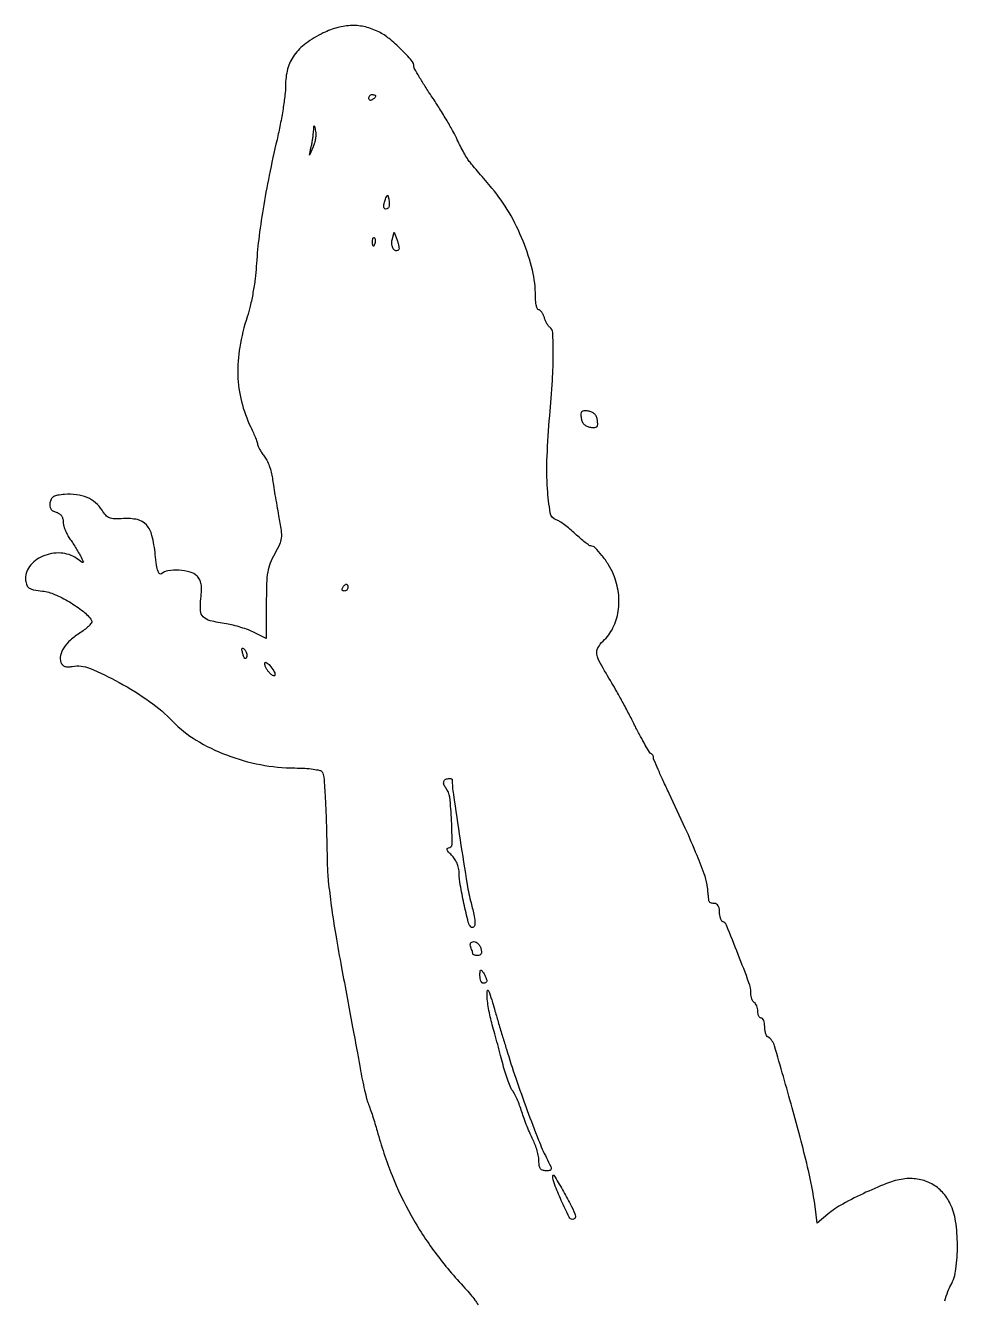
# Model space of a CAD drawing. Extents: x 0 to 438, y 0 to 735.
# Drawn here: x 0.2 to 268.5, y 367.6 to 734.9 of the extents above; entities that cross this region are included whole.
import ezdxf

# ---------------------------------------------------------------- set-up
doc = ezdxf.new("R2010")
doc.units = 0

msp = doc.modelspace()

# ---------------------------------------------------------------- linework, layer by layer
msp.add_lwpolyline([(264.845156, 367.519996, -0.012012), (265.765045, 370.226134, -0.034609), (266.57434, 372.034068, 0.09021), (268.068214, 376.695346, 0.033964), (268.496488, 383.559749, 0.034161), (267.982072, 390.509182, 0.078112), (266.443018, 395.518373, 0.073336), (264.179792, 398.823618, 0.080481), (261.121707, 401.213526, 0.079974), (257.448317, 402.525924, 0.071214), (253.394086, 402.69363, 0.065571), (248.950494, 401.644752, 0.017024), (242.159281, 398.799075, 0.017761), (235.472727, 395.4331, 0.049447), (231.141093, 392.465268), (228.132489, 389.933695), (227.499745, 394.716847, 0.026957), (225.367416, 406.084601, 0.008025), (220.90387, 423.181588, 0.002864), (215.824911, 441.035627, 0.185677), (213.908113, 443.556789, -0.138879), (213.558465, 443.938773, -0.042903), (213.266758, 444.670207, -0.039191), (213.066951, 445.583484, -0.034275), (213, 446.559017, 0.039081), (212.92683, 447.49372, 0.058208), (212.70625, 448.282961, 0.076538), (212.382793, 448.820624, 0.222681), (212, 449, -0.186414), (211.618213, 449.147465, -0.089706), (211.29375, 449.570164, -0.069539), (211.073784, 450.198222, -0.049547), (211, 450.940983, 0.046881), (210.925923, 451.729296, 0.046318), (210.70625, 452.49335, 0.050262), (210.383556, 453.123976, 0.111412), (210, 453.5, -0.116608), (209.616221, 453.884042, -0.049132), (209.29375, 454.543667, -0.045032), (209.074022, 455.3485, -0.044157), (209, 456.185033, 0.088133), (208.470002, 459.16848, 0.005918), (205.378254, 467.296982, 0.003318), (201.990644, 475.731085, 0.206483), (200.865197, 476.833333, -0.177755), (200.531984, 477.125335, -0.048681), (200.254152, 477.778646, -0.042797), (200.063587, 478.63376, -0.033444), (200, 479.583333, 0.05029), (199.899432, 480.580682, 0.088859), (199.594828, 481.347222, 0.116447), (199.113934, 481.826248, 0.138781), (198.5, 482, -0.047668), (197.920347, 482.055387, -0.063437), (197.418016, 482.220312, -0.078908), (197.064091, 482.463187, -0.179289), (196.923034, 482.75, -0.001232), (196.877648, 483.203266, -0.000164), (196.784455, 484.160938, -0.00019), (196.674772, 485.296398, -0.000159), (196.559355, 486.5, 0.062085), (195.818203, 489.825393, 0.010871), (193.523582, 495.829542, 0.00987), (190.139345, 503.690646, 0.004662), (185.479213, 513.703805, -0.003345), (183.762759, 517.366657, -0.004994), (182.315769, 520.593457, -0.002245), (181.124189, 523.35717, -0.100986), (181, 523.965778, 0.077937), (180.944081, 524.322349, 0.061866), (180.779687, 524.676406, 0.062721), (180.536798, 524.974598, 0.08615), (180.25, 525.166667, -0.154613), (179.831659, 525.537313, -0.004494), (178.620071, 527.605208, -0.008652), (177.244126, 530.101865, -0.005807), (175.754497, 533, 0.004725), (174.099373, 536.237329, 0.003559), (172.221117, 539.765625, 0.003598), (170.407735, 543.057576, 0.008289), (168.985611, 545.5, -0.007997), (165.683142, 551.164198, -0.077191), (164.710546, 553.765566, -0.175978), (164.981872, 555.627825, -0.082768), (166.490442, 557.578722, 0.091679), (169.315675, 561.369032, 0.076287), (170.829293, 566.169917, 0.071672), (170.882644, 571.485702, 0.065773), (169.452272, 576.768471, 0.038251), (168.036003, 579.541169, 0.030965), (166.119786, 582.279256, 0.027418), (164.169143, 584.470608, 0.199751), (162.896888, 585, -0.157728), (162.44285, 585.146883, -0.009549), (161.284697, 586.017945, -0.013515), (159.93057, 587.137785, -0.009532), (158.468067, 588.465346, 0.014591), (156.929584, 589.833749, 0.015551), (155.345517, 591.080185, 0.015293), (153.921604, 592.064809, 0.066869), (152.997817, 592.500693, -0.282031), (151.259698, 594.507872, -0.025257), (150.472253, 601.422264, -0.025258), (150.356117, 610.796106, -0.013043), (151.108556, 622.5, 0.007198), (151.880528, 632.652686, 0.015438), (152.120959, 640.502392, 0.012004), (151.976839, 646.441604, 0.241572), (151.102072, 647.961199, -0.097067), (150.734848, 648.315814, -0.026572), (150.30785, 649.002665, -0.025813), (149.89742, 649.849164, -0.024341), (149.567394, 650.75, 0.035417), (149.230063, 651.611268, 0.04609), (148.797532, 652.339062, 0.053676), (148.339728, 652.844908, 0.184026), (147.932612, 653, -0.303191), (147.570953, 653.241504, -0.040391), (147.273955, 654.160668, -0.035703), (147.06746, 655.436876, -0.022263), (147, 656.95121, 0.058936), (146.117041, 664.416075, 0.036971), (143.437091, 672.800303, 0.035995), (139.415027, 681.016319, 0.044003), (134.480252, 688, -0.000323), (132.573655, 690.252347, -0.000339), (130.699883, 692.471875, -0.000325), (129.084684, 694.39028, -0.001513), (128.157304, 695.5, -0.033382), (127.383528, 696.569406, -0.011218), (126.397197, 698.225396, -0.011104), (125.384936, 700.111611, -0.012484), (124.49809, 701.969433, 0.021048), (123.379345, 704.213394, 0.006854), (121.544752, 707.430311, 0.006817), (119.406508, 710.952291, 0.007631), (117.25, 714.283433, -0.004949), (115.238258, 717.354727, -0.00734), (113.542187, 720.088387, -0.003708), (112.162273, 722.426249, -0.132213), (112, 723.029204, 0.180097), (111.348513, 724.779252, 0.01923), (108.337219, 728.00388, 0.024644), (104.883738, 731.106058, 0.052758), (101.884518, 733.058914, 0.059119), (98.075503, 734.46506, 0.063951), (94.144466, 734.890535, 0.06121), (90.089412, 734.310075, 0.047543), (85.913597, 732.740857, 0.042995), (80.864112, 729.711215, 0.080965), (77.519706, 726.349855, 0.090559), (75.645674, 722.376046, 0.066247), (75.022924, 717.527494, -0.031135), (74.871372, 714.903408, -0.009069), (74.314004, 710.892451, -0.009076), (73.520654, 706.388743, -0.009596), (72.577386, 702, 0.007694), (70.322527, 691.699646, 0.009558), (68.55702, 682.052639, 0.010445), (67.307044, 673.246573, 0.015583), (66.616157, 665.5, -0.017926), (66.284015, 661.963202, -0.011949), (65.662148, 657.940625, -0.012038), (64.870625, 654.062818, -0.022986), (64.018383, 651, 0.036964), (61.849403, 642.267738, 0.050323), (61.290214, 634.176991, 0.05358), (62.35473, 626.546527, 0.051145), (65.022553, 619.189456, -0.008061), (65.779844, 617.555305, -0.010413), (66.419125, 616.03056, -0.008373), (66.903284, 614.742081, -0.085883), (67, 614.183165, 0.110041), (67.110414, 613.687546, 0.019515), (67.550185, 612.83749, 0.020284), (68.155911, 611.864898, 0.017045), (68.872969, 610.884859, -0.051713), (69.628545, 609.68614, -0.025242), (70.347544, 608.025552, -0.024728), (70.927703, 606.206208, -0.032705), (71.262672, 604.5, 0.006436), (71.547298, 602.499705, 0.002354), (71.999618, 599.67753, 0.002333), (72.523061, 596.596694, 0.002791), (73.045799, 593.700101, -0.00975), (73.75237, 589.447014, -0.062172), (73.798094, 587.264137, -0.081433), (73.289249, 585.394656, -0.022998), (71.906096, 582.700101, 0.036177), (70.617363, 580.017898, 0.05228), (69.913461, 577.485542, 0.03423), (69.585862, 574.160945, 0.007447), (69.5, 568.396358), (69.5, 558.292716), (66, 560.061293, 0.027524), (64.336719, 560.789852, 0.014596), (62.20625, 561.516327, 0.014484), (59.978169, 562.1341, 0.021736), (58, 562.531065, -0.018796), (53.305132, 563.444528, -0.139029), (51.330995, 564.53854, -0.188468), (50.535385, 566.339927, -0.040327), (50.665202, 569.820969, 0.018165), (50.866458, 572.283095, 0.054066), (50.760397, 573.969902, 0.077144), (50.334765, 575.233911, 0.076803), (49.545549, 576.311594, 0.132998), (47.56249, 577.449533, 0.049192), (44.354503, 577.961333, 0.048952), (41.170638, 577.840526, 0.163855), (39.324574, 576.924574, -0.404307), (38.797348, 576.915626, -0.128078), (38.333234, 577.648434, -0.041587), (37.924424, 579.420939, -0.009216), (37.535434, 582.513714, 0.033009), (36.582777, 587.975689, 0.122535), (34.973455, 591.047912, 0.159475), (32.38184, 592.559866, 0.068421), (28.339553, 592.864463, -0.019155), (25.765047, 592.80495, -0.089417), (24.314765, 593.089213, -0.11837), (23.26334, 593.820252, -0.045587), (22.199659, 595.259408, 0.079674), (20.348399, 597.43782, 0.077324), (17.890886, 598.954878, 0.070104), (14.873505, 599.753474, 0.050184), (11.378643, 599.818035, 0.023371), (9.397459, 599.561948, 0.08837), (8.228292, 599.133099, 0.135757), (7.551382, 598.439318, 0.090618), (7.197531, 597.380352, 0.066894), (7.189585, 596.405645, 0.114774), (7.469906, 595.647097, 0.115478), (8.054671, 595.093164, 0.068259), (8.947531, 594.723972, -0.078002), (9.801999, 594.351101, -0.089807), (10.454328, 593.747899, -0.088481), (10.860378, 592.946291, -0.073222), (11, 591.99799, 0.063279), (11.130544, 590.970624, 0.028395), (11.545851, 589.672112, 0.027552), (12.146895, 588.33131, 0.033578), (12.858217, 587.15437, -0.008685), (13.660653, 585.964669, -0.005853), (14.536774, 584.580559, -0.005896), (15.353071, 583.221313, -0.011641), (15.963043, 582.119873, -0.003644), (16.801037, 580.491131, -0.374126), (16.743262, 580.263073, -0.310814), (16.484841, 580.262045, -0.003074), (14.882319, 581.369873, 0.141431), (10.289667, 582.94304, 0.114156), (5.136887, 582.014371, 0.127408), (1.309174, 579.049238, 0.195987), (0.201424, 575.06506, 0.066522), (0.55638, 573.667521, 0.157233), (1.235368, 572.850661, 0.096573), (2.50069, 572.355743, 0.016428), (5.073796, 571.973585, -0.073533), (8.553263, 571.042787, -0.032436), (12.802558, 568.868005, -0.032433), (16.733799, 566.162689, -0.073748), (19.201315, 563.545596, -0.296793), (19.218827, 562.993997, -0.048587), (18.546776, 562.095844, -0.04012), (17.437669, 561.06029, -0.024897), (15.98827, 560.023066, 0.038119), (13.112405, 557.84791, 0.066982), (11.164729, 555.5969, 0.088998), (10.239667, 553.420971, 0.1488), (10.379562, 551.453261, 0.094293), (10.832367, 550.722019, 0.120904), (11.488948, 550.284596, 0.094108), (12.405311, 550.13729, 0.040173), (13.644489, 550.272372, -0.147337), (18.618901, 549.754741, -0.026143), (27.154443, 545.647089, -0.029079), (35.904989, 540.173812, -0.046491), (42.585627, 534.431612, 0.064375), (49.322389, 529.046609, 0.04528), (58.047189, 524.7752, 0.043536), (67.819733, 521.988808, 0.046804), (77.690983, 521.026308, -0.013357), (80.567925, 520.938904, -0.02117), (83.021124, 520.694205, -0.018744), (84.933222, 520.347771, -0.202841), (85.559724, 519.903364, -0.120261), (86.060882, 518.361183, -0.004657), (86.455982, 512.339154, -0.006882), (86.795154, 504.351645, -0.002819), (87.045183, 493.5, 0.021507), (87.353656, 488.399536, 0.008213), (88.204484, 481.333806, 0.007333), (89.483719, 472.922651, 0.00516), (91.158641, 463.5, -0.000424), (92.775263, 454.880004, -0.000437), (94.360724, 446.345028, -0.000422), (95.72206, 438.94579, -0.00187), (96.502924, 434.589457, 0.006677), (97.111809, 431.371031, 0.007144), (97.793862, 428.241983, 0.006822), (98.45469, 425.571096, 0.033012), (98.949295, 424.089457, -0.014396), (99.449732, 422.757513, -0.004872), (100.103005, 420.791903, -0.004841), (100.783206, 418.604167, -0.005543), (101.389801, 416.5, 0.027491), (105.700934, 403.68653, 0.032449), (111.199373, 392.139215, 0.032581), (118.124434, 381.439365, 0.028126), (126.706044, 371.163367, -0.011974), (128.287133, 369.389777, -0.018757), (129.550619, 367.783867, -0.013443), (130.478324, 366.434311, -0.28997)], format="xyb")
for points in [[(101, 714.559017, -0.151918), (100.934461, 714.34829, -0.038439), (100.70625, 714.066025, -0.035638), (100.382774, 713.768994, -0.029505), (100, 713.5, -0.082592), (99.6179, 713.343488, -0.161196), (99.29375, 713.3746, -0.182303), (99.078288, 713.586039, -0.108972), (99, 713.940983, -0.093332), (99.076123, 714.345238, -0.09642), (99.29375, 714.688914, -0.099167), (99.618444, 714.918938, -0.105053), (100, 715, -0.042167), (100.382849, 714.967655, -0.061769), (100.70625, 714.870461, -0.081139), (100.92554, 714.727648, -0.210953)], [(83.01472, 699.953157), (81.943584, 697.5), (82.458137, 700, 0.008301), (82.666163, 701.103148, 0.0058), (82.865555, 702.353125, 0.005853), (83.028793, 703.556043, 0.012099), (83.122527, 704.5, -0.001311), (83.230329, 705.890013, -0.415369), (83.306962, 705.955007, -0.333061), (83.392305, 705.879097, -0.001161), (83.679111, 704.453157, -0.056736), (83.758811, 703.492939, -0.02902), (83.651729, 702.286959, -0.02841), (83.395048, 701.042379, -0.037891)], [(104.588397, 682.255064, -0.196036), (103.935423, 681.980347, -0.314698), (103.456234, 682.307262, -0.128559), (103.349074, 683.308598, -0.056398), (103.696917, 684.606872, -0.005261), (104.19236, 685.8296, -0.286752), (104.387121, 685.967698, -0.36589), (104.556938, 685.8404, -0.006855), (104.808853, 684.671731, -0.034132), (104.90627, 683.928682, -0.038293), (104.89587, 683.207674, -0.04166), (104.789937, 682.605874, -0.132742)], [(100.683114, 671.8125, -0.054073), (100.461564, 671.395823, -0.470617), (100.279315, 671.37858, -0.168741), (100.137993, 671.670344, -0.018894), (100.078947, 672.416667, -0.028489), (100.089945, 673.112848, -0.077125), (100.200665, 673.592839, -0.208169), (100.385309, 673.77538, -0.296942), (100.604167, 673.729167, -0.126455), (100.797407, 673.402231, -0.060344), (100.876576, 672.916927, -0.05415), (100.839148, 672.359369, -0.051402)], [(107.588014, 670.254681, -0.260737), (106.808056, 670.03438, -0.196518), (106.070656, 670.564081, -0.114396), (105.650667, 671.782376, -0.090232), (105.756605, 673.177257), (106.325449, 675.352521), (107.184207, 673.031077, -0.022041), (107.479887, 672.108779, -0.030443), (107.657063, 671.257915, -0.030907), (107.714168, 670.568453, -0.204335)], [(160.16996, 621.83004, 0.066889), (160.462026, 620.792065, 0.094664), (161, 620, 0.094664), (161.792065, 619.462026, 0.066889), (162.83004, 619.16996, 0.036721), (164.055569, 619.087358, 0.197325), (164.660079, 619.339921, 0.197325), (164.912642, 619.944431, 0.036721), (164.83004, 621.16996, 0.066889), (164.537974, 622.207935, 0.094664), (164, 623, 0.094664), (163.207935, 623.537974, 0.066889), (162.16996, 623.83004, 0.036721), (160.944431, 623.912642, 0.197325), (160.339921, 623.660079, 0.197325), (160.087358, 623.055569, 0.036721)], [(93, 573, -0.105053), (92.918938, 572.618444, -0.099167), (92.688914, 572.29375, -0.09642), (92.345238, 572.076123, -0.093332), (91.940983, 572, -0.108972), (91.586039, 572.078288, -0.182303), (91.3746, 572.29375, -0.161196), (91.343488, 572.6179, -0.082592), (91.5, 573, -0.029505), (91.768994, 573.382774, -0.035638), (92.066025, 573.70625, -0.038439), (92.34829, 573.934461, -0.151918), (92.559017, 574, -0.210953), (92.727648, 573.92554, -0.081139), (92.870461, 573.70625, -0.061769), (92.967655, 573.382849, -0.042167)], [(63.787763, 552.86329, -0.170804), (63.564152, 552.575227, -0.353106), (63.298474, 552.603634, -0.106885), (63.004403, 553.059974, -0.02593), (62.731213, 553.919841, -0.013933), (62.479614, 555.004581, -0.131195), (62.508441, 555.477725, -0.470166), (62.72933, 555.563414, -0.069225), (63.16845, 555.23155, -0.0741), (63.539971, 554.729912, -0.058506), (63.7862, 554.100047, -0.059552), (63.8766, 553.443426, -0.085105)], [(72, 547.737442, -0.323136), (71.861563, 547.545599, -0.180006), (71.559375, 547.556356, -0.07075), (71.076887, 547.841029, -0.02778), (70.5, 548.357143, -0.040106), (69.928353, 549.028669, -0.036327), (69.449967, 549.804688, -0.038257), (69.125354, 550.565384, -0.087956), (69.031803, 551.178571, -0.572001), (69.491171, 551.434064, -0.082052), (70.529077, 550.568128, -0.044645), (71.655506, 548.99865, -0.134116)], [(123.003934, 517.75, 0.032157), (123.35284, 513.399523, 0.001905), (125.304161, 500.323062, 0.002315), (127.336182, 487.45104, 0.023356), (128.456693, 482.139377, -0.013197), (129.336598, 478.350952, -0.05136), (129.574666, 475.958774, -0.243042), (129.164148, 475.170775, -0.364768), (128.432958, 475.233709, -0.137134), (127.656764, 476.612185, -0.006047), (126.401297, 482.018692, -0.010521), (125.347071, 487.355257, -0.040748), (125.035622, 490.711045, 0.049873), (124.87251, 492.177734, 0.047614), (124.421581, 493.607191, 0.048506), (123.71932, 494.899834, 0.056603), (122.811439, 495.961045, -0.022614), (121.978352, 496.810701, -0.081782), (121.572733, 497.447539, -0.253121), (121.607233, 497.82189, -0.250838), (121.939924, 498, 0.412903), (122.981341, 499.036767, 0.012142), (122.846446, 505.846134, 0.016501), (122.326364, 512.579163, 0.146697), (121.177267, 515.286406, -0.089555), (120.623102, 516.267678, -0.172966), (120.629412, 517.158182, -0.194483), (121.184519, 517.773749, -0.113693), (122.166667, 518, -0.02839), (122.486232, 517.98184, -0.044187), (122.756364, 517.926563, -0.05477), (122.946357, 517.846326, -0.267638)], [(131.289749, 469, -0.047946), (131.429127, 468.136109, -0.120594), (131.318305, 467.512551, -0.169691), (130.968104, 467.138214, -0.121219), (130.40638, 467, -0.028148), (129.867521, 467.03036, -0.044148), (129.413124, 467.12285, -0.054967), (129.09464, 467.257077, -0.271948), (129, 467.418213, 0.065182), (128.967516, 467.666328, 0.008575), (128.821697, 468.178225, 0.009838), (128.625425, 468.781926, 0.008099), (128.393011, 469.418213, -0.065546), (128.23216, 470.088551, -0.154695), (128.33432, 470.586482, -0.176837), (128.689706, 470.892828, -0.090589), (129.27638, 471, -0.121231), (129.885199, 470.850183, -0.075015), (130.482579, 470.4125, -0.067876), (130.978408, 469.764564, -0.06556)], [(132.984687, 459.75, -0.133323), (132.913292, 459.464042, -0.102891), (132.701752, 459.220312, -0.089496), (132.380956, 459.056386, -0.073605), (132, 459, -0.210568), (131.618823, 459.167975, -0.082215), (131.298248, 459.660937, -0.062416), (131.082804, 460.388595, -0.042523), (131.015313, 461.25, -0.011293), (131.050422, 462.444209, -0.220444), (131.218347, 462.762149, -0.409657), (131.479509, 462.728886, -0.023197), (132, 462, -0.019837), (132.372171, 461.370687, -0.02047), (132.689119, 460.720313, -0.020703), (132.916329, 460.136466, -0.077483)], [(138.64705, 440, 0.008691), (141.316689, 431.723012, 0.005919), (144.626981, 422.401235, 0.005546), (147.884077, 413.855819, 0.022261), (150.162716, 408.75, -0.005207), (151.381803, 406.250966, -0.120934), (151.539951, 405.481655, -0.354176), (151.207769, 405.101944, -0.042847), (150.020324, 405, -0.076926), (149.046392, 405.150733, -0.160537), (148.431126, 405.595063, -0.121694), (148.097885, 406.417935, -0.035663), (148, 407.788558, 0.046963), (147.876281, 409.102838, 0.021729), (147.482749, 410.774776, 0.0213), (146.913396, 412.50903, 0.027703), (146.239145, 414.038558, -0.015095), (145.462962, 415.685563, -0.007613), (144.579347, 417.805076, -0.007553), (143.732098, 420.024601, -0.011131), (143.061459, 422, 0.01315), (142.430966, 423.832797, 0.01339), (141.7085, 425.61875, 0.013266), (140.99894, 427.134939, 0.052612), (140.445232, 428, -0.068059), (139.887025, 428.934222, -0.012246), (139.137037, 430.821875, -0.01301), (138.365037, 433.092916, -0.011442), (137.676058, 435.5, 0.001279), (136.963159, 438.196645, 0.000798), (136.114653, 441.353125, 0.000801), (135.26828, 444.461988, 0.001455), (134.565008, 447, -0.013243), (133.979215, 449.32576, -0.011868), (133.49346, 451.765625, -0.011993), (133.161997, 453.976675, -0.036035), (133.081521, 455.5, -0.020219), (133.166888, 456.928469, -0.680828), (133.403822, 456.995367, -0.088187), (133.764664, 456.292985, -0.003446), (134.603506, 453.5, 0.001123), (135.34192, 450.999276, 0.000413), (136.39528, 447.471875, 0.000409), (137.552204, 443.620773, 0.000491)], [(158.315473, 392.620273, -0.058972), (158.479824, 391.972844, -0.122279), (158.421634, 391.458045, -0.168985), (158.153301, 391.133397, -0.140238), (157.718615, 391.014676, -0.28279), (156.719456, 391.645605, -0.007874), (154.445819, 396.467224, -0.013123), (152.443681, 401.220755, -0.098527), (152.018115, 403.614072, -0.754188), (152.332767, 403.697102, -0.004064), (154.760471, 399.537621, -0.007975), (157.077282, 395.339102, -0.030479)]]:
    msp.add_lwpolyline(points, format="xyb", close=True)

doc.saveas('drawing.dxf')
